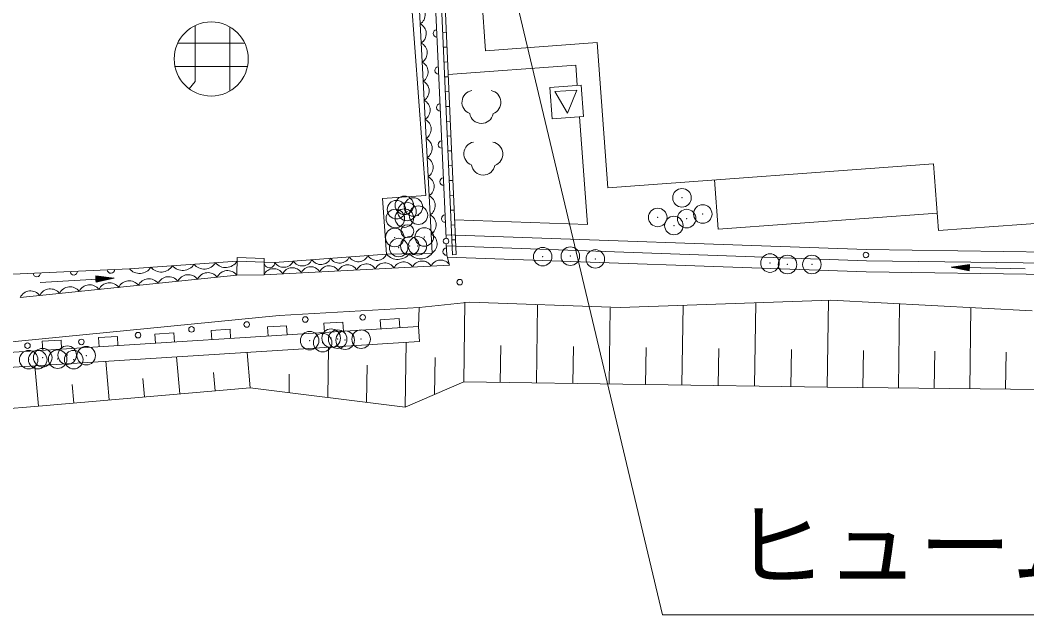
# Model space of a CAD drawing. Units: millimetres, scale not verified. Extents: x 40000 to 680000, y 20000 to 380000.
# Drawn here: x 271619 to 298774, y 248232 to 264270 of the extents above; entities that cross this region are included whole.
import ezdxf
from ezdxf.enums import TextEntityAlignment as Align

# ---------------------------------------------------------------- set-up
doc = ezdxf.new("R2010")
doc.units = ezdxf.units.MM
doc.header["$LTSCALE"] = 1000
doc.header["$PDMODE"] = 32
doc.header["$PDSIZE"] = 500
doc.layers.add('M-BGD', color=7, linetype='Continuous', lineweight=13)
doc.layers.add('M-STR-HTXT', color=7, linetype='Continuous', lineweight=13)
doc.styles.add('ＭＳ ゴシック', font='')
doc.styles.get('ＭＳ ゴシック').set_extended_font_data('MS Gothic')

msp = doc.modelspace()

# ---------------------------------------------------------------- linework, layer by layer
at = {"layer": 'M-BGD'}
for p, q in [((282731, 257986), (281978, 272411)), ((282481, 272405), (283107, 258387)), ((282653, 272372), (283278, 257945)), ((282794, 271427), (283378, 257949)), ((282559, 259543), (281701, 271068)), ((283803, 268490), (284175, 263442)), ((276343, 264126), (276343, 262619)), ((277273, 264090), (277273, 262357)), ((283018, 263939), (283118, 263943)), ((275867, 263646), (277680, 263646)), ((283036, 263540), (283136, 263544)), ((284175, 263442), (287185, 263664)), ((287185, 263664), (287473, 259752)), ((283053, 263140), (283153, 263144)), ((275795, 263017), (277752, 263017)), ((283168, 262803), (286607, 263056)), ((286607, 263056), (286647, 262512)), ((276343, 262619), (276178, 262420)), ((283070, 262740), (283170, 262745)), ((283088, 262341), (283188, 262345)), ((285906, 262457), (286754, 262520)), ((285969, 261610), (285906, 262457)), ((286040, 262342), (286639, 262386)), ((286384, 261765), (286040, 262342)), ((286639, 262386), (286384, 261765)), ((286817, 261672), (286754, 262520)), ((283105, 261941), (283205, 261945)), ((283122, 261541), (283222, 261546)), ((285969, 261610), (286817, 261672)), ((286710, 261664), (286924, 258760)), ((283140, 261142), (283240, 261146)), ((283157, 260742), (283257, 260746)), ((283174, 260343), (283274, 260347)), ((287473, 259752), (296258, 260399)), ((296258, 260399), (296390, 258596)), ((283192, 259943), (283291, 259947)), ((290351, 259964), (290449, 258633)), ((281394, 259456), (282559, 259543)), ((281505, 257960), (281394, 259456)), ((283209, 259543), (283309, 259548)), ((283226, 259144), (283326, 259148)), ((290449, 258633), (296356, 259068)), ((296390, 258596), (303215, 259098)), ((283337, 258887), (286924, 258760)), ((283244, 258744), (283343, 258748)), ((283111, 258482), (294452, 258082)), ((283261, 258344), (283361, 258349)), ((282731, 257986), (281505, 257960)), ((283114, 258237), (283128, 257929)), ((283117, 258181), (294445, 257782)), ((294452, 258082), (302426, 257972)), ((277470, 257769), (274566, 257567)), ((277466, 257392), (277471, 257869)), ((277470, 257769), (278203, 257745)), ((277471, 257869), (278204, 257845)), ((278199, 257405), (278204, 257845)), ((278203, 257745), (278486, 257735)), ((281505, 257960), (278486, 257735)), ((283128, 257929), (283204, 257664)), ((283142, 257880), (294438, 257482)), ((283278, 257945), (283378, 257949)), ((294445, 257782), (302417, 257672)), ((274566, 257567), (270022, 257355)), ((283204, 257664), (278199, 257405)), ((294438, 257482), (302409, 257373)), ((296730, 257605), (297224, 257682)), ((296730, 257605), (297221, 257508)), ((296730, 257605), (298730, 257564)), ((296735, 257604), (296736, 257605)), ((296738, 257603), (296738, 257606)), ((296740, 257603), (296741, 257606)), ((296743, 257602), (296743, 257607)), ((296745, 257602), (296746, 257607)), ((296747, 257601), (296749, 257608)), ((296750, 257601), (296751, 257608)), ((296752, 257600), (296754, 257608)), ((296755, 257600), (296757, 257609)), ((296757, 257599), (296759, 257609)), ((296760, 257599), (296762, 257610)), ((296762, 257598), (296765, 257610)), ((296765, 257598), (296767, 257610)), ((296767, 257597), (296770, 257611)), ((296770, 257597), (296772, 257611)), ((296772, 257596), (296775, 257612)), ((296774, 257596), (296778, 257612)), ((296777, 257596), (296780, 257612)), ((296779, 257595), (296783, 257613)), ((296782, 257594), (296786, 257613)), ((296784, 257594), (296788, 257614)), ((296787, 257594), (296791, 257614)), ((296789, 257593), (296794, 257614)), ((296792, 257593), (296796, 257615)), ((296794, 257592), (296799, 257615)), ((296797, 257592), (296801, 257616)), ((296799, 257591), (296804, 257616)), ((296801, 257591), (296807, 257617)), ((296804, 257590), (296809, 257617)), ((296806, 257590), (296812, 257617)), ((296809, 257589), (296815, 257618)), ((296811, 257589), (296817, 257618)), ((296814, 257588), (296820, 257619)), ((296816, 257588), (296823, 257619)), ((296819, 257587), (296825, 257619)), ((296821, 257587), (296828, 257620)), ((296824, 257586), (296830, 257620)), ((296826, 257586), (296833, 257621)), ((296828, 257585), (296836, 257621)), ((296831, 257585), (296838, 257621)), ((296833, 257584), (296841, 257622)), ((296836, 257584), (296844, 257622)), ((296838, 257583), (296846, 257623)), ((296841, 257583), (296849, 257623)), ((296843, 257582), (296852, 257623)), ((296846, 257582), (296854, 257624)), ((296848, 257581), (296857, 257624)), ((296851, 257581), (296859, 257625)), ((296853, 257581), (296862, 257625)), ((296855, 257580), (296865, 257626)), ((296858, 257579), (296867, 257626)), ((296860, 257579), (296870, 257626)), ((296863, 257579), (296873, 257627)), ((296865, 257578), (296875, 257627)), ((296868, 257578), (296878, 257628)), ((296870, 257577), (296881, 257628)), ((296873, 257577), (296883, 257628)), ((296875, 257576), (296886, 257629)), ((296877, 257576), (296888, 257629)), ((296880, 257575), (296891, 257630)), ((296882, 257575), (296894, 257630)), ((296885, 257574), (296896, 257631)), ((296887, 257574), (296899, 257631)), ((296890, 257573), (296902, 257631)), ((296892, 257573), (296904, 257632)), ((296895, 257572), (296907, 257632)), ((296897, 257572), (296910, 257633)), ((296900, 257571), (296912, 257633)), ((296902, 257571), (296915, 257633)), ((296904, 257570), (296917, 257634)), ((296907, 257570), (296920, 257634)), ((296909, 257569), (296923, 257635)), ((296912, 257569), (296925, 257635)), ((296914, 257568), (296928, 257635)), ((296917, 257568), (296931, 257636)), ((296919, 257567), (296933, 257636)), ((296922, 257567), (296936, 257637)), ((296924, 257566), (296938, 257637)), ((296927, 257566), (296941, 257637)), ((296929, 257566), (296944, 257638)), ((296931, 257565), (296946, 257638)), ((296934, 257564), (296949, 257639)), ((296936, 257564), (296952, 257639)), ((296939, 257564), (296954, 257640)), ((296941, 257563), (296957, 257640)), ((296944, 257563), (296960, 257640)), ((296946, 257562), (296962, 257641)), ((296949, 257562), (296965, 257641)), ((296951, 257561), (296967, 257642)), ((296954, 257561), (296970, 257642)), ((296956, 257560), (296973, 257642)), ((296958, 257560), (296975, 257643)), ((296961, 257559), (296978, 257643)), ((296963, 257559), (296981, 257644)), ((296966, 257558), (296983, 257644)), ((296968, 257558), (296986, 257644)), ((296971, 257557), (296988, 257645)), ((296973, 257557), (296991, 257645)), ((296976, 257556), (296994, 257646)), ((296978, 257556), (296996, 257646)), ((296981, 257555), (296999, 257646)), ((296983, 257555), (297002, 257647)), ((296985, 257554), (297004, 257647)), ((296988, 257554), (297007, 257648)), ((296990, 257553), (297010, 257648)), ((296993, 257553), (297012, 257649)), ((296995, 257552), (297015, 257649)), ((296998, 257552), (297017, 257649)), ((297000, 257551), (297020, 257650)), ((297003, 257551), (297023, 257650)), ((297005, 257551), (297025, 257651)), ((297007, 257550), (297028, 257651)), ((297010, 257549), (297031, 257651)), ((297012, 257549), (297033, 257652)), ((297015, 257549), (297036, 257652)), ((297017, 257548), (297039, 257653)), ((297020, 257548), (297041, 257653)), ((297022, 257547), (297044, 257653)), ((297025, 257547), (297046, 257654)), ((297027, 257546), (297049, 257654)), ((297030, 257546), (297052, 257655)), ((297032, 257545), (297054, 257655)), ((297034, 257545), (297057, 257656)), ((297037, 257544), (297060, 257656)), ((297039, 257544), (297062, 257656)), ((297042, 257543), (297065, 257657)), ((297044, 257543), (297068, 257657)), ((297047, 257542), (297070, 257658)), ((297049, 257542), (297073, 257658)), ((297052, 257541), (297075, 257658)), ((297054, 257541), (297078, 257659)), ((297057, 257540), (297081, 257659)), ((297059, 257540), (297083, 257660)), ((297061, 257539), (297086, 257660)), ((297064, 257539), (297089, 257660)), ((297066, 257538), (297091, 257661)), ((297069, 257538), (297094, 257661)), ((297071, 257537), (297097, 257662)), ((297074, 257537), (297099, 257662)), ((297076, 257536), (297102, 257662)), ((297079, 257536), (297104, 257663)), ((297081, 257536), (297107, 257663)), ((297084, 257535), (297110, 257664)), ((297086, 257534), (297112, 257664)), ((297088, 257534), (297115, 257665)), ((297091, 257534), (297118, 257665)), ((297093, 257533), (297120, 257665)), ((297096, 257533), (297123, 257666)), ((297098, 257532), (297126, 257666)), ((297101, 257532), (297128, 257667)), ((297103, 257531), (297131, 257667)), ((297106, 257531), (297133, 257667)), ((297108, 257530), (297136, 257668)), ((297111, 257530), (297139, 257668)), ((297113, 257529), (297141, 257669)), ((297115, 257529), (297144, 257669)), ((297118, 257528), (297147, 257669)), ((297120, 257528), (297149, 257670)), ((297123, 257527), (297152, 257670)), ((297125, 257527), (297155, 257671)), ((297128, 257526), (297157, 257671)), ((297130, 257526), (297160, 257671)), ((297133, 257525), (297162, 257672)), ((297135, 257525), (297165, 257672)), ((297137, 257524), (297168, 257673)), ((297140, 257524), (297170, 257673)), ((297142, 257523), (297173, 257674)), ((297145, 257523), (297176, 257674)), ((297147, 257522), (297178, 257674)), ((297150, 257522), (297181, 257675)), ((297152, 257521), (297184, 257675)), ((297155, 257521), (297186, 257676)), ((297157, 257521), (297189, 257676)), ((297160, 257520), (297191, 257676)), ((297162, 257519), (297194, 257677)), ((297164, 257519), (297197, 257677)), ((297167, 257519), (297199, 257678)), ((297169, 257518), (297202, 257678)), ((297172, 257518), (297205, 257678)), ((297174, 257517), (297207, 257679)), ((297177, 257517), (297210, 257679)), ((297179, 257516), (297212, 257680)), ((297182, 257516), (297215, 257680)), ((297184, 257515), (297218, 257680)), ((297187, 257515), (297220, 257681)), ((297189, 257514), (297223, 257681)), ((297191, 257514), (297224, 257675)), ((297194, 257513), (297224, 257661)), ((297196, 257513), (297224, 257647)), ((297199, 257512), (297223, 257633)), ((297201, 257512), (297223, 257619)), ((297204, 257511), (297223, 257605)), ((297206, 257511), (297223, 257591)), ((297209, 257510), (297222, 257578)), ((297211, 257510), (297222, 257564)), ((297213, 257509), (297222, 257550)), ((297216, 257509), (297221, 257536)), ((297218, 257508), (297221, 257522)), ((297224, 257682), (297221, 257508)), ((271619, 256790), (277466, 257392)), ((274153, 257315), (272157, 257199)), ((273667, 257200), (273657, 257373)), ((274153, 257315), (273657, 257373)), ((273662, 257373), (273658, 257346)), ((273659, 257373), (273658, 257359)), ((273664, 257373), (273659, 257332)), ((273667, 257372), (273660, 257318)), ((273669, 257372), (273661, 257304)), ((273672, 257372), (273662, 257290)), ((273674, 257371), (273663, 257276)), ((273677, 257371), (273663, 257262)), ((273679, 257371), (273664, 257248)), ((273682, 257370), (273665, 257234)), ((273684, 257370), (273666, 257220)), ((273687, 257370), (273667, 257207)), ((274153, 257315), (273667, 257200)), ((273689, 257370), (273668, 257200)), ((273692, 257369), (273671, 257201)), ((273694, 257369), (273674, 257202)), ((273697, 257369), (273676, 257202)), ((273699, 257368), (273679, 257203)), ((273702, 257368), (273681, 257203)), ((273704, 257368), (273684, 257204)), ((273706, 257368), (273686, 257205)), ((273709, 257367), (273689, 257205)), ((273711, 257367), (273692, 257206)), ((273714, 257367), (273694, 257206)), ((273716, 257366), (273697, 257207)), ((273719, 257366), (273699, 257208)), ((273721, 257366), (273702, 257208)), ((273724, 257366), (273705, 257209)), ((273726, 257365), (273707, 257210)), ((273729, 257365), (273710, 257210)), ((273731, 257365), (273712, 257211)), ((273734, 257364), (273715, 257211)), ((273736, 257364), (273718, 257212)), ((273739, 257364), (273720, 257213)), ((273741, 257364), (273723, 257213)), ((273744, 257363), (273725, 257214)), ((273746, 257363), (273728, 257215)), ((273749, 257363), (273731, 257215)), ((273751, 257362), (273733, 257216)), ((273754, 257362), (273736, 257216)), ((273756, 257362), (273738, 257217)), ((273759, 257361), (273741, 257218)), ((273761, 257361), (273744, 257218)), ((273764, 257361), (273746, 257219)), ((273766, 257361), (273749, 257219)), ((273769, 257360), (273751, 257220)), ((273771, 257360), (273754, 257221)), ((273774, 257360), (273756, 257221)), ((273776, 257359), (273759, 257222)), ((273778, 257359), (273762, 257222)), ((273781, 257359), (273764, 257223)), ((273783, 257359), (273767, 257224)), ((273786, 257358), (273769, 257224)), ((273788, 257358), (273772, 257225)), ((273791, 257358), (273775, 257226)), ((273793, 257357), (273777, 257226)), ((273796, 257357), (273780, 257227)), ((273798, 257357), (273782, 257227)), ((273801, 257357), (273785, 257228)), ((273803, 257356), (273788, 257229)), ((273806, 257356), (273790, 257229)), ((273808, 257356), (273793, 257230)), ((273811, 257355), (273795, 257230)), ((273813, 257355), (273798, 257231)), ((273816, 257355), (273801, 257232)), ((273818, 257355), (273803, 257232)), ((273821, 257354), (273806, 257233)), ((273823, 257354), (273808, 257234)), ((273826, 257354), (273811, 257234)), ((273828, 257353), (273814, 257235)), ((273831, 257353), (273816, 257235)), ((273833, 257353), (273819, 257236)), ((273836, 257352), (273821, 257237)), ((273838, 257352), (273824, 257237)), ((273841, 257352), (273827, 257238)), ((273843, 257352), (273829, 257239)), ((273846, 257351), (273832, 257239)), ((273848, 257351), (273834, 257240)), ((273851, 257351), (273837, 257240)), ((273853, 257350), (273839, 257241)), ((273855, 257350), (273842, 257242)), ((273858, 257350), (273845, 257242)), ((273860, 257350), (273847, 257243)), ((273863, 257349), (273850, 257243)), ((273865, 257349), (273852, 257244)), ((273868, 257349), (273855, 257245)), ((273870, 257348), (273858, 257245)), ((273873, 257348), (273860, 257246)), ((273875, 257348), (273863, 257247)), ((273878, 257348), (273865, 257247)), ((273880, 257347), (273868, 257248)), ((273883, 257347), (273871, 257248)), ((273885, 257347), (273873, 257249)), ((273888, 257346), (273876, 257250)), ((273890, 257346), (273878, 257250)), ((273893, 257346), (273881, 257251)), ((273895, 257346), (273884, 257251)), ((273898, 257345), (273886, 257252)), ((273900, 257345), (273889, 257253)), ((273903, 257345), (273891, 257253)), ((273905, 257344), (273894, 257254)), ((273908, 257344), (273897, 257254)), ((273910, 257344), (273899, 257255)), ((273913, 257343), (273902, 257256)), ((273915, 257343), (273904, 257256)), ((273918, 257343), (273907, 257257)), ((273920, 257343), (273910, 257258)), ((273923, 257342), (273912, 257258)), ((273925, 257342), (273915, 257259)), ((273927, 257342), (273917, 257259)), ((273930, 257341), (273920, 257260)), ((273932, 257341), (273923, 257261)), ((273935, 257341), (273925, 257261)), ((273937, 257341), (273928, 257262)), ((273940, 257340), (273930, 257263)), ((273942, 257340), (273933, 257263)), ((273945, 257340), (273935, 257264)), ((273947, 257339), (273938, 257264)), ((273950, 257339), (273941, 257265)), ((273952, 257339), (273943, 257266)), ((273955, 257339), (273946, 257266)), ((273957, 257338), (273948, 257267)), ((273960, 257338), (273951, 257267)), ((273962, 257338), (273954, 257268)), ((273965, 257337), (273956, 257269)), ((273967, 257337), (273959, 257269)), ((273970, 257337), (273961, 257270)), ((273972, 257337), (273964, 257271)), ((273975, 257336), (273967, 257271)), ((273977, 257336), (273969, 257272)), ((273980, 257336), (273972, 257272)), ((273982, 257335), (273974, 257273)), ((273985, 257335), (273977, 257274)), ((273987, 257335), (273980, 257274)), ((273990, 257335), (273982, 257275)), ((273992, 257334), (273985, 257275)), ((273995, 257334), (273987, 257276)), ((273997, 257334), (273990, 257277)), ((273999, 257333), (273993, 257277)), ((274002, 257333), (273995, 257278)), ((274004, 257333), (273998, 257278)), ((274007, 257332), (274000, 257279)), ((274009, 257332), (274003, 257280)), ((274012, 257332), (274006, 257280)), ((274014, 257332), (274008, 257281)), ((274017, 257331), (274011, 257282)), ((274019, 257331), (274013, 257282)), ((274022, 257331), (274016, 257283)), ((274024, 257331), (274019, 257283)), ((274027, 257330), (274021, 257284)), ((274029, 257330), (274024, 257285)), ((274032, 257330), (274026, 257285)), ((274034, 257329), (274029, 257286)), ((274037, 257329), (274031, 257287)), ((274039, 257329), (274034, 257287)), ((274042, 257328), (274037, 257288)), ((274044, 257328), (274039, 257288)), ((274047, 257328), (274042, 257289)), ((274049, 257328), (274044, 257290)), ((274052, 257327), (274047, 257290)), ((274054, 257327), (274050, 257291)), ((274057, 257327), (274052, 257291)), ((274059, 257326), (274055, 257292)), ((274062, 257326), (274057, 257293)), ((274064, 257326), (274060, 257293)), ((274067, 257326), (274063, 257294)), ((274069, 257325), (274065, 257295)), ((274072, 257325), (274068, 257295)), ((274074, 257325), (274070, 257296)), ((274076, 257324), (274073, 257296)), ((274079, 257324), (274076, 257297)), ((274081, 257324), (274078, 257298)), ((274084, 257323), (274081, 257298)), ((274086, 257323), (274083, 257299)), ((274089, 257323), (274086, 257299)), ((274091, 257323), (274089, 257300)), ((274094, 257322), (274091, 257301)), ((274096, 257322), (274094, 257301)), ((274099, 257322), (274096, 257302)), ((274101, 257322), (274099, 257302)), ((274104, 257321), (274102, 257303)), ((274106, 257321), (274104, 257304)), ((274109, 257321), (274107, 257304)), ((274111, 257320), (274109, 257305)), ((274114, 257320), (274112, 257306)), ((274116, 257320), (274115, 257306)), ((274119, 257319), (274117, 257307)), ((274121, 257319), (274120, 257307)), ((274124, 257319), (274122, 257308)), ((274126, 257319), (274125, 257309)), ((274129, 257318), (274127, 257309)), ((274131, 257318), (274130, 257310)), ((274134, 257318), (274133, 257310)), ((274136, 257317), (274135, 257311)), ((274139, 257317), (274138, 257312)), ((274141, 257317), (274140, 257312)), ((274144, 257317), (274143, 257313)), ((274146, 257316), (274146, 257314)), ((274148, 257316), (274148, 257314)), ((277466, 257392), (278199, 257405)), ((282381, 256525), (283746, 256662)), ((283588, 254514), (283618, 256666)), ((283746, 256662), (287807, 256519)), ((287807, 256519), (293488, 256715)), ((291430, 254404), (291461, 256645)), ((293390, 254376), (293423, 256719)), ((293488, 256715), (298921, 256434)), ((295315, 254353), (295341, 256619)), ((278606, 256309), (282381, 256525)), ((282381, 256525), (282364, 256006)), ((285548, 254486), (285578, 256597)), ((287509, 254459), (287538, 256510)), ((289469, 254431), (289500, 256578)), ((297239, 254331), (297265, 256520)), ((270200, 255474), (278606, 256309)), ((280322, 256126), (279815, 256094)), ((279831, 255845), (279815, 256094)), ((280338, 255877), (280322, 256126)), ((281841, 256223), (281335, 256191)), ((281351, 255941), (281335, 256191)), ((281857, 255973), (281841, 256223)), ((282364, 256006), (270206, 255233)), ((275763, 255837), (275256, 255804)), ((275272, 255555), (275256, 255804)), ((275779, 255587), (275763, 255837)), ((277282, 255933), (276776, 255901)), ((276792, 255652), (276776, 255901)), ((277298, 255684), (277282, 255933)), ((278802, 256030), (278295, 255998)), ((278311, 255748), (278295, 255998)), ((278818, 255780), (278802, 256030)), ((282364, 256006), (282389, 255606)), ((282389, 255606), (270232, 254834)), ((272723, 255644), (272217, 255611)), ((272233, 255362), (272217, 255611)), ((272739, 255394), (272723, 255644)), ((274243, 255740), (273736, 255708)), ((273752, 255458), (273736, 255708)), ((274259, 255491), (274243, 255740)), ((282006, 253835), (282030, 255584)), ((277828, 254354), (277746, 255311)), ((279917, 254095), (279936, 255450)), ((284568, 254500), (284582, 255500)), ((286528, 254473), (286543, 255473)), ((288489, 254445), (288503, 255445)), ((290450, 254417), (290464, 255417)), ((292410, 254390), (292424, 255390)), ((294353, 254365), (294364, 255365)), ((296277, 254342), (296289, 255342)), ((298201, 254320), (298213, 255320)), ((274017, 254027), (273928, 255069)), ((275923, 254191), (275837, 255190)), ((282797, 254175), (282811, 255174)), ((272112, 253864), (272019, 254947)), ((276876, 254272), (276833, 254771)), ((278873, 254224), (278880, 254724)), ((280962, 253965), (280976, 254965)), ((274970, 254109), (274928, 254607)), ((283588, 254514), (282006, 253835)), ((293390, 254376), (283588, 254514)), ((277828, 254354), (272112, 253864)), ((273065, 253945), (273022, 254444)), ((282006, 253835), (277828, 254354)), ((299164, 254308), (293390, 254376)), ((272112, 253864), (269720, 253648))]:
    msp.add_line(p, q, dxfattribs=at)
for centre, radius in [((276774, 263223), 1000), ((282064, 258579), 175), ((283109, 258312), 75), ((294433, 257937), 75), ((283477, 257203), 75), ((277732, 256063), 75), ((279311, 256197), 75), ((280860, 256256), 75), ((274800, 255775), 75), ((276241, 255930), 75), ((271818, 255492), 75), ((273272, 255593), 75)]:
    msp.add_circle(centre, radius, dxfattribs=at)
for centre, radius, start, end in [((282249, 264418), 297, 302.6277, 63.3487), ((282276, 263903), 297, 302.6277, 63.3487), ((282860, 263913), 100, 92.5601, 272.56), ((282303, 263388), 297, 302.6277, 63.3487), ((282329, 262873), 297, 302.6277, 63.3487), ((282905, 262914), 100, 92.5601, 272.56), ((282356, 262358), 297, 302.6277, 63.3487), ((283859, 262056), 322, 100.7561, 249.2973), ((284259, 262052), 327, 290.5662, 78.9611), ((282383, 261842), 297, 302.6277, 63.3487), ((282950, 261915), 100, 92.5601, 272.56), ((282410, 261327), 297, 302.6277, 63.3487), ((284061, 261803), 319, 188.7398, 349.6111), ((282437, 260812), 297, 302.6277, 63.3487), ((282994, 260916), 100, 92.5601, 272.56), ((283910, 260665), 322, 100.7561, 249.2973), ((284310, 260660), 327, 290.5662, 78.9611), ((282464, 260297), 297, 302.6277, 63.3487), ((284111, 260411), 319, 188.7398, 349.6111), ((282491, 259782), 297, 302.6277, 63.3487), ((283039, 259917), 100, 92.5601, 272.56), ((282518, 259267), 297, 302.6277, 63.3487), ((282545, 258751), 297, 302.6277, 63.3487), ((283084, 258918), 100, 92.5601, 272.56), ((282571, 258236), 297, 302.6277, 63.3487), ((282420, 258218), 388, 219.0857, 323.3657), ((283123, 258029), 100, 92.5601, 272.56), ((276584, 257915), 357, 219.4501, 328.5187), ((277165, 257955), 357, 219.4501, 328.5187), ((278344, 257732), 142, 174.7146, 1.5135), ((278727, 257891), 287, 212.7997, 335.7119), ((279230, 257928), 287, 212.7997, 335.7119), ((279734, 257966), 287, 212.7997, 335.7119), ((280237, 258003), 287, 212.7997, 335.7119), ((280740, 258041), 287, 212.7997, 335.7119), ((281243, 258078), 287, 212.7997, 335.7119), ((281459, 257440), 284, 31.1473, 154.7784), ((281807, 258205), 388, 219.0857, 323.3657), ((281960, 257465), 284, 31.1473, 154.7784), ((282460, 257491), 284, 31.1473, 154.7784), ((282961, 257517), 284, 31.1473, 154.7784), ((272069, 257450), 100, 182.6644, 2.6644), ((273068, 257497), 100, 182.6644, 2.6644), ((274067, 257543), 100, 182.6644, 2.6644), ((274842, 257794), 357, 219.4501, 328.5187), ((275423, 257834), 357, 219.4501, 328.5187), ((276004, 257875), 357, 219.4501, 328.5187), ((276685, 257148), 313, 37.261, 154.5089), ((277217, 257203), 313, 37.261, 154.5089), ((278457, 257284), 284, 31.1473, 154.7784), ((278957, 257310), 284, 31.1473, 154.7784), ((279457, 257336), 284, 31.1473, 154.7784), ((279958, 257362), 284, 31.1473, 154.7784), ((280458, 257388), 284, 31.1473, 154.7784), ((280959, 257414), 284, 31.1473, 154.7784), ((274028, 256874), 313, 37.261, 154.5089), ((274559, 256929), 313, 37.261, 154.5089), ((275091, 256984), 313, 37.261, 154.5089), ((275622, 257039), 313, 37.261, 154.5089), ((276154, 257093), 313, 37.261, 154.5089), ((271902, 256655), 313, 37.261, 154.5089), ((272433, 256710), 313, 37.261, 154.5089), ((272965, 256765), 313, 37.261, 154.5089), ((273496, 256819), 313, 37.261, 154.5089)]:
    msp.add_arc(centre, radius, start, end, dxfattribs=at)
for p in [(289472, 259479), (281770, 259160), (281984, 259277), (282055, 259108), (282228, 259232), (281740, 258920), (281984, 258931), (282363, 259010), (288818, 258949), (289597, 258918), (290033, 259042), (289254, 258731), (281724, 258408), (282520, 258423), (281829, 258137), (282130, 258182), (282340, 258182), (285715, 257893), (286461, 257905), (287133, 257831), (291845, 257719), (292317, 257681), (292976, 257681), (279428, 255627), (279779, 255573), (280008, 255694), (280184, 255667), (280386, 255640), (280817, 255667), (271851, 255115), (272094, 255115), (272229, 255169), (272633, 255128), (272889, 255236), (273065, 255115), (273402, 255222)]:
    msp.add_point(p, dxfattribs=at)
at = {"layer": 'M-STR-HTXT'}
for p, q in [((281348, 280162), (288950, 248232)), ((288950, 248232), (306242, 248232))]:
    msp.add_line(p, q, dxfattribs=at)

# ---------------------------------------------------------------- texts
at = {"layer": 'M-STR-HTXT', "style": 'ＭＳ ゴシック'}
msp.add_text('ヒューム管', height=1833, dxfattribs=at).set_placement((290859, 248635), align=Align.BOTTOM_LEFT)

doc.saveas('drawing.dxf')
